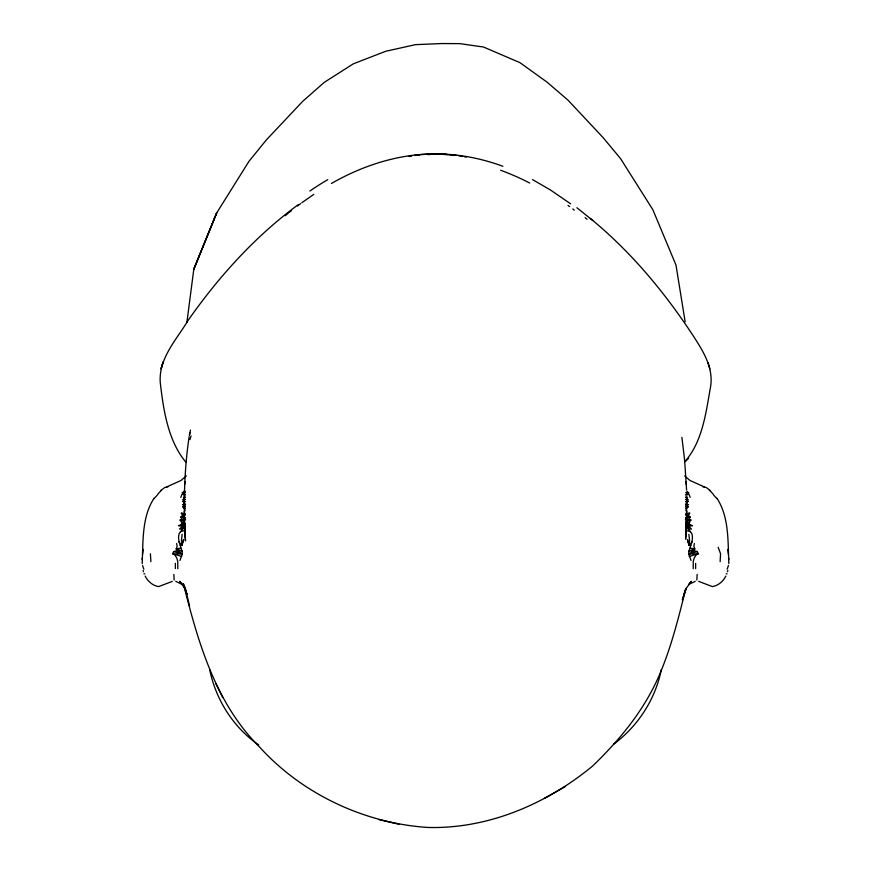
<?xml version="1.0" encoding="UTF-8"?>
<svg xmlns="http://www.w3.org/2000/svg" width="871" height="871" viewBox="0 0 871 871"><rect width="100%" height="100%" fill="white"/><g stroke="black" fill="none" stroke-linecap="round" stroke-linejoin="round"><path stroke-width="1.31" d="M182.377 553.488C181.593 546.901 177.053 540.793 179.088 533.738L184.51 526.574L180.068 520.031L185.588 519.824M695.624 568.589L695.646 563.33M688.623 553.488C689.407 546.901 693.947 540.793 691.912 533.738L686.49 526.574L690.932 520.031L685.412 519.824M693.207 568.709L693.24 561.555L694.209 557.973L696.321 554.729L698.335 553.782L697.388 551.604L694.045 550.668L688.623 551.18L694.818 548.839L693.871 546.444L694.35 543.493M185.273 528.294L184.99 536.971L184.924 523.525L185.49 540.902C183.346 506.138 184.031 471.167 189.127 436.676M686.718 510.036L685.619 539.116L686.076 521.685L686 536.503L685.727 528.272M728.831 563.613C727.829 541.827 729.332 517.352 716.996 498.332M696.833 580.021L697.148 574.381M720.132 561.686L720.567 553.771L718.15 547.271M690.692 545.529L689.059 545.148L689.549 540.39L688.863 534.315M182.137 534.315L181.451 540.39L181.941 545.148L180.308 545.529M142.517 554.511L143.236 549.405M184.576 484.864L185.109 481.717M728.679 559.77L728.951 558.387M189.922 432.691L189.388 435.348L190.455 430.056M687.361 516.427L690.322 517.113L688.504 519.541L685.847 517.984L689.026 514.924L685.629 514.674L686.903 511.81L685.76 510.221L688.166 506.606L686.228 507.575M728.461 565.508L727.154 569.198M179.938 560.478L182.289 554.043L176.955 550.668L176.182 548.839L177.129 546.444L176.65 543.493M661.307 669.647C655.384 699.38 637.855 726.36 613.478 744.324M685.88 588.502L682.418 599.836L685.88 588.502C678.803 616.69 671.813 645.03 660.664 671.955C645.803 708.188 620.685 739 592.705 765.947C546.923 803.857 488.01 829.148 427.803 827.45C364.405 823.302 302.117 794.069 259.406 746.861C215.311 702.864 198.076 642.145 183.335 583.559L186.982 594.229L184.619 588.132L179.731 581.273L182.409 584.583L175.768 581.327M189.965 439.583L191.032 435.925M181.941 545.148L183.607 539.563L181.941 545.148L178.795 541.86M727.459 571.724L727.873 570.516M180.83 497.385L181.963 494.216L185.588 494.989L182.191 492.496L184.761 492.866M686.49 526.574L689.462 527.39L687.785 528.73L691.487 529.089L685.956 523.449L688.504 519.541M684.247 593.815L686.381 588.132L691.269 581.273L688.591 584.583L695.232 581.327M180.907 548.142L176.182 548.839L182.377 551.18L176.955 550.668L173.612 551.604L172.665 553.782L174.679 554.729L176.791 557.973L177.76 561.555L177.793 568.709M725.848 576.069C723.213 581.349 718.314 585.639 712.369 586.597L698.727 581.393M154.004 498.332C141.646 517.352 143.225 541.827 142.169 563.613M684.66 461.772C702.08 442.533 705.848 413.758 710.181 388.847C714.492 368.825 703.213 351.231 692.902 335.335C664.366 291.916 630.658 251.436 590.331 218.458M184.51 526.574L181.538 527.39L183.215 528.73L179.513 529.089L185.044 523.449L180.678 517.113L183.639 516.427L185.153 517.984L182.496 519.541M687.023 496.067L685.738 497.091L687.546 497.787L686.163 499.105L687.883 499.573L686.141 501.533L688.21 501.228L685.945 504.233L687.535 504.32L685.673 506.149M180.068 520.031L184.347 521.598L180.7 524.897L178.468 525.703L182.616 526.149L180.7 524.897L183.912 525.104M157.64 494.423L161.255 490.308M154.069 498.593L157.39 495.044M689.059 545.148L687.393 539.563L689.059 545.148L692.205 541.86M685.771 461.14L688.558 458.32M186.318 475.936L180.994 480.487L166.829 486.845M285.22 215.725L288.225 213.253M289.248 212.437L291.273 210.804M160.645 490.754L164.565 487.608L168.375 486.639M685.934 492.67L687.567 491.418M297.49 205.981L300.658 203.607M297.936 204.87C254.92 236.574 218.773 276.706 188.147 320.299C176.595 339.603 158.522 358.308 160.253 382.467C163.356 409.512 167.929 440.704 185.784 462.033M301.856 202.725L313.8 194.353M685.575 508.326L688.166 506.606M685.684 506.443L688.536 504.581M544.397 798.348L565.497 786.469M331.448 183.454C362.695 165.523 398.243 154.015 434.487 153.917M185.327 506.149L183.465 504.32L185.055 504.233L182.79 501.228L184.859 501.533L183.117 499.573L184.837 499.105L183.454 497.787L185.262 497.091L183.977 496.067M685.629 514.674L689.843 513.095L686.511 513.759M690.932 520.031L686.653 521.598L690.3 524.897L692.532 525.703L688.384 526.149L690.3 524.897L687.088 525.104M143.965 573.935L144.793 573.673M689.266 556.427L698.335 553.782L688.711 554.043L691.062 560.478M697.388 551.604L688.711 554.043L694.045 550.668L694.818 548.839L690.093 548.142M172.273 581.393L158.631 586.597C152.686 585.639 147.787 581.349 145.152 576.069M180.439 531.648L183.77 530.777M685.76 501.848L688.21 501.228M409.457 156.247L411.983 155.615M685.847 517.984L690.322 517.113M409.152 156.247L411.145 155.898M183.454 497.787L185.371 497.483M686.239 492.866L688.809 492.496L685.412 494.989L689.037 494.216L690.17 497.385M415.173 155.299L419.223 154.798M185.305 491.233L183.433 491.418L185.066 492.67M686.348 515.175L689.026 514.924M685.956 523.449L688.863 523.188M421.259 154.592L433.464 153.927M183.639 516.427L181.974 514.924L185.371 514.674L184.097 511.81L185.24 510.221L182.834 506.606L184.772 507.575M414.607 155.452L419.855 155.125M427.715 154.624L442.141 153.71L447.367 154.505M685.771 499.66L687.883 499.573M183.465 504.32L185.599 504.309M434.324 153.917L435.5 153.917M435.424 153.917C458.418 153.884 481.315 158.337 502.872 166.285M685.401 504.309L687.535 504.32M436.578 153.917L456.339 155.365M183.117 499.573L185.229 499.66M182.137 523.188L185.044 523.449M181.974 514.924L184.652 515.175M451.298 155.103L453.911 155.495M458.353 155.669L462.349 156.334M685.629 497.483L687.546 497.787M180.678 517.113L185.153 517.984M184.489 513.759L181.157 513.095L185.371 514.674M464.341 156.704L466.312 157.096M378.689 819.535L398.918 824.26M182.79 501.228L185.24 501.848M702.625 486.639L706.435 487.608L710.355 490.754M687.23 530.777L690.561 531.648M173.612 551.604L182.289 554.043L172.665 553.782L181.734 556.427M726.207 573.673L727.035 573.935M704.171 486.845L690.006 480.487L684.682 475.936M532.508 179.578L550.592 190.063L570.625 203.814M182.464 504.581L185.316 506.443M182.834 506.606L185.425 508.326M576.918 207.744L592.716 220.439M258.687 744.923C233.33 727.437 215.823 699.718 209.693 669.647M713.61 495.044L716.931 498.593M709.745 490.308L713.36 494.423M215.986 684.04L222.769 697.497M143.846 569.198L142.539 565.508M143.127 570.516L143.541 571.724M708.09 362.772L709.909 368.901M185.066 587.174L189.595 606.118M142.049 558.387L142.321 559.77M685.891 481.717L686.424 484.864M685.15 321.824L675.994 265.078L652.869 209.748L620.598 158.674L602.874 137.357L567.957 100.111L546.955 82.07L519.976 62.668L483.59 47.045L459.91 43.637L441.608 43.55L415.434 44.65L385.613 51.302L353.278 63.855L324.219 82.397L302.694 101.341L266.319 139.959L248.954 161.353L216.65 213.003L193.808 269.215L186.884 322.444M727.764 549.405L728.483 554.511M681.906 437.373L684.66 460.53L686.598 490.123M150.422 553.716L150.879 561.686M173.852 574.381L174.167 580.021M175.354 563.33L175.376 568.589M585.127 217.663A323.359 198.577 16.7 0 1 587.087 219.307M568.034 205.447A306.211 199.35 14.3 0 1 569.612 206.612M572.748 208.964A306.211 199.35 14.3 0 1 574.294 210.14M500.673 170.27A210.63 164.837 4.7 0 1 529.677 183.041M309.891 191.032A263.118 198.686 -6.8 0 1 327.757 179.655M161.266 368.074L161.015 368.945L163.138 361.911L161.266 368.074M216.65 213.003L193.808 269.215L216.65 213.003"/></g></svg>
